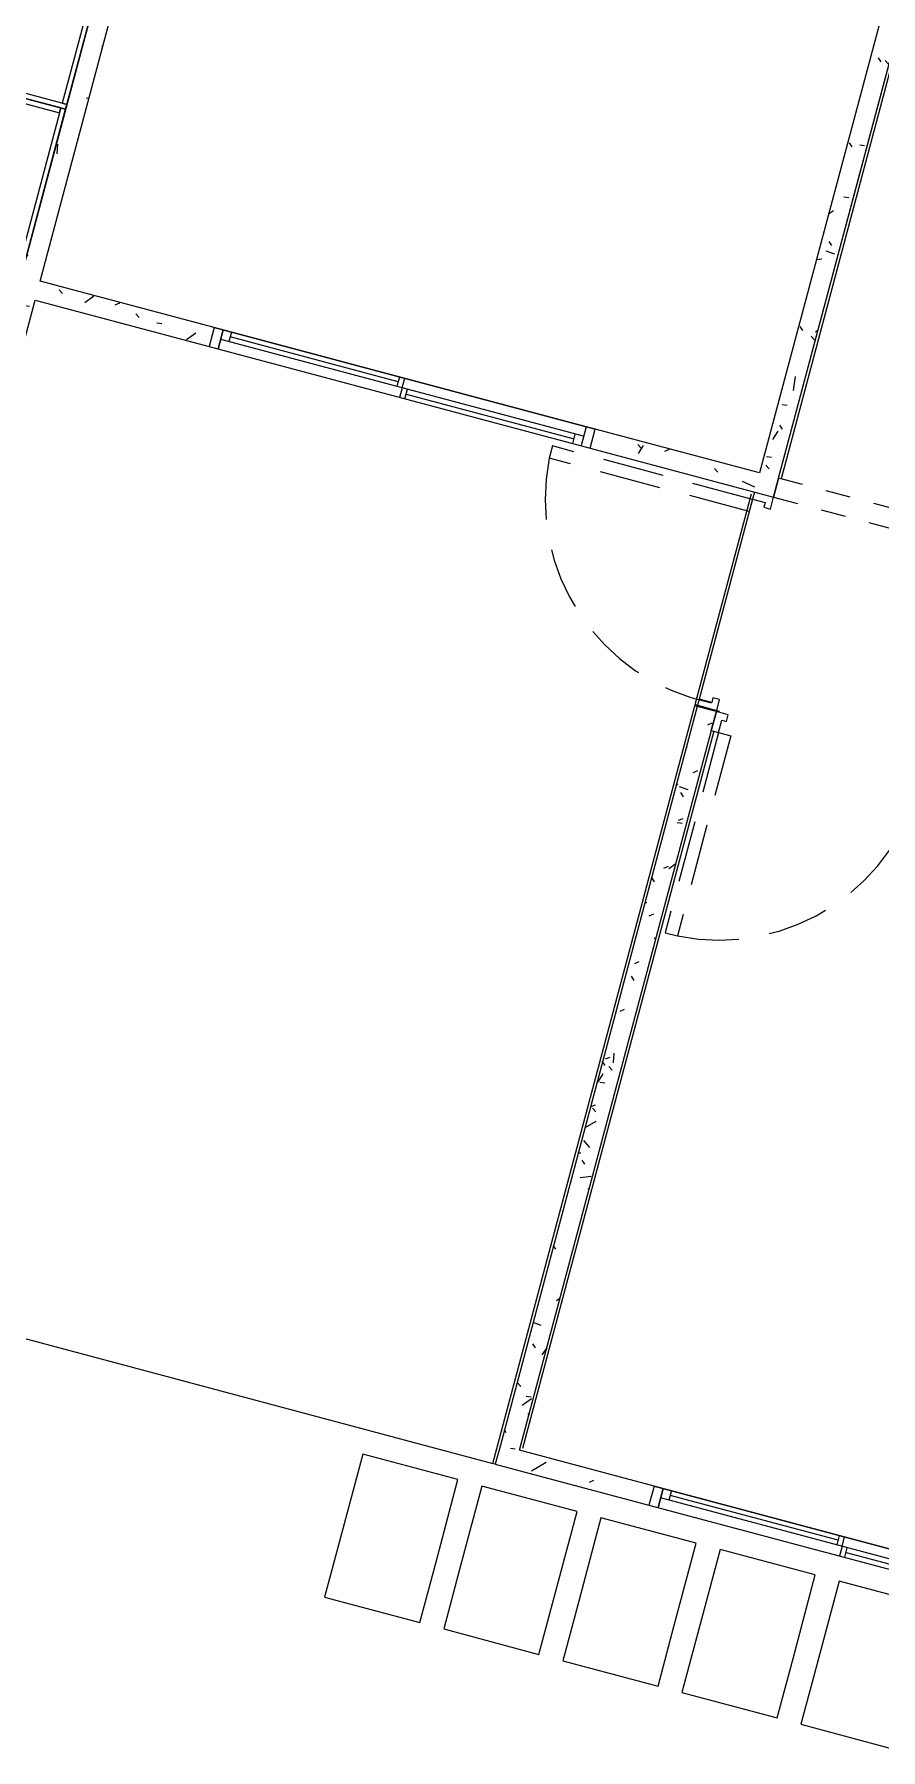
# Model space of a CAD drawing. Header units: metres. Extents: x 689715 to 690980, y 1005284 to 1006835.
# Drawn here: x 690872.03 to 690875.46, y 1005547.71 to 1005554.67 of the extents above; entities that cross this region are included whole.
import ezdxf

# ---------------------------------------------------------------- set-up
doc = ezdxf.new("R2010")
doc.units = ezdxf.units.M
for name, pattern in [('HIDDEN', [0.375, 0.25, -0.125]), ('Overhead', [0.00396875, 0.00238125, -0.0015875]), ('PHANTOM', [2.5, 1.25, -0.25, 0.25, -0.25, 0.25, -0.25])]:
    doc.linetypes.add(name, pattern=pattern)
doc.layers.add('0_HUELLAS CASAS CASTILLA', color=1, linetype='Continuous')
doc.layers.add('0_NUMERO DE LOTE FASE V', color=3, linetype='Continuous')
for name, color, linetype, lineweight in [('Líneas ocultas', 7, 'HIDDEN', 13), ('Medium Lines', 10, 'Continuous', 18), ('Modelos genéricos', 7, 'Continuous', 13), ('Muros', 7, 'Continuous', 13), ('Overhead', 7, 'Overhead', 13), ('Patrón de corte', 7, 'Continuous', 13), ('Puertas', 7, 'Continuous', 13), ('Suelos', 7, 'Continuous', 9), ('Ventanas', 7, 'Continuous', 13)]:
    doc.layers.add(name, color=color, linetype=linetype, lineweight=lineweight)
pattern_1 = [(49.99999999999996, (0, -2.328306436538696e-10), (0.4377584771638401, -0.03836033982117172), [0.04599999999999997, -0.5029999999999996]), (354.9999999999999, (0, -2.328306436538696e-10), (-0.0843952140696779, 0.4580987315439033), [0.037, -0.402]), (100.451, (0.03600000008009374, -0.003000000258907676), (0.3526758939897786, 0.4199401312074266), [0.03899999999999999, -0.427]), (46.18399999999996, (0, 0.121999999973923), (0.6506308650644553, -0.1004214988211121), [0.06899999999999998, -0.7539999999999997]), (96.63599999999995, (0.05400000012014061, 0.113999999826774), (0.570191611846052, 0.5938707988951815), [0.058, -0.6409999999999998]), (351.1839999999999, (0, 0.121999999973923), (0.5697220635397624, 0.5936975411065765), [0.05499999999999999, -0.6039999999999999]), (21, (0.06099999987054616, 0.09100000001490116), (0.3642747293136029, -0.245780230253577), [0.04599999999999997, -0.5029999999999996]), (326, (0.06099999987054616, 0.09100000001490116), (0.1482769546615402, 0.4415777901075864), [0.03699999999999999, -0.4019999999999999]), (71.451, (0.09099999989848584, 0.07100000022910535), (0.512048302653334, 0.1963072483374968), [0.03900000000000001, -0.4270000000000002]), (37.49999999999998, (0, -2.328306436538696e-10), (0.007375797972208928, 0.2022933454275577), [0.02, -0.3769999999999999, 0.02, -0.3879999999999999, -0.4039999999999999]), (37.49999999999998, (0, -2.328306436538696e-10), (0.007375797972208928, 0.2022933454275577), [-0.8059999999999998, 0.02, -0.384]), (7.49999999999994, (0, -2.328306436538696e-10), (0.1600503399492728, 0.2399435114399267), [0.02, -0.2129999999999999, 0.02, -0.3679999999999999, -0.154]), (7.49999999999994, (0, -2.328306436538696e-10), (0.1600503399492728, 0.2399435114399267), [-0.6209999999999999, 0.02, -0.134]), (327.5, (-0.136000000173226, -2.328306436538696e-10), (0.325416223879766, -0.01404568388630395), [0.02, -0.132, 0.02, -0.455, -0.6309999999999999]), (327.5, (-0.136000000173226, -2.328306436538696e-10), (0.325416223879766, -0.01404568388630395), [-0.6279999999999999, 0.02, -0.6109999999999999]), (317.4999999999999, (-0.1970000000437722, -2.328306436538696e-10), (0.3554815006055005, 0.06081860510782444), [0.01999999999999999, -0.1779999999999999, 0.01999999999999999, -0.2959999999999999, -0.4479999999999997]), (317.4999999999999, (-0.1970000000437722, -2.328306436538696e-10), (0.3554815006055005, 0.06081860510782444), [-0.5139999999999997, 0.01999999999999999, -0.4279999999999998])]

# ---------------------------------------------------------------- blocks, each defined once
blk = doc.blocks.new('Window-Sliding - VENTANA DE 1_60 X 1_20-1540949-PLANO CLAVE _8 CASAS EN HILERA_ - Dependent 1')
at = {"layer": 'Ventanas', "color": 253}
for p, q in [((0.8003658304546724, 0.04), (-0.799634169545327, 0.04)), ((-0.799634169545327, 0.04), (-0.799634169545327, -0.03999999999902364)), ((-0.7996341695453272, 0.04000000000097637), (0.8003658304546725, 0.04000000000097637)), ((-0.7615341697799087, -0.03999999999902364), (-0.7615341697799087, 0.04000000000097637)), ((-0.7615341697799087, 0.04000000000097637), (-0.7615341697799087, -0.03999999999902365)), ((0.7622658304671647, 9.714248738745823e-13), (-0.761534169779909, 9.714248738745823e-13)), ((-0.7266091695452884, 0.04000000000097637), (-0.7266091695452884, 9.714248738745823e-13)), ((-0.02185916954532734, 0.02000000000096879), (-0.7266091695452884, 0.02000000000096879)), ((-0.02185916954532734, 0.04000000000097637), (-0.02185916954532734, 9.714248738745823e-13)), ((0.000365830454672653, 9.714248738745823e-13), (0.000365830454672653, 0.04000000000097637)), ((0.000365830454672653, 9.714248738745823e-13), (0.000365830454672653, -0.03999999999902364)), ((0.02259083045467268, -0.03999999999902364), (0.02259083045467268, 9.714248738745823e-13)), ((0.7273408304547152, -0.03999999999902364), (0.7273408304547152, 9.714248738745823e-13)), ((0.7622658304671647, 0.04000000000097637), (0.7622658304671647, -0.03999999999902365)), ((0.8003658304546724, -0.03999999999902364), (0.8003658304546724, 0.04)), ((-0.799634169545327, -0.03999999999902364), (0.8003658304546724, -0.03999999999902364)), ((-0.7996341695453272, -0.03999999999902364), (0.8003658304546725, -0.03999999999902364)), ((-0.7996341692992297, -0.03999999999902364), (0.800365830455645, -0.03999999999902364)), ((0.02259083045467268, -0.0199999999990375), (0.7273408304547152, -0.0199999999990375))]:
    blk.add_line(p, q, dxfattribs=at)
blk = doc.blocks.new('PV_PUERTA SENCILLA - _90 x 2_18-1752362-PLANO CLAVE _8 CASAS EN HILERA_ - Dependent 1')
at = {"layer": 'Líneas ocultas', "color": 253}
for p, q in [((0.3683286352964649, 0.03999999999999443), (0.3683286352964649, 0.8799999999999943)), ((0.4193286352964649, 0.8799999999999943), (0.3683286352964649, 0.8799999999999943)), ((0.4193286352964649, 0.03999999999999443), (0.4193286352964649, 0.8799999999999943)), ((0.4193286352964649, 0.03999999999999443), (0.3683286352964649, 0.03999999999999443))]:
    blk.add_line(p, q, dxfattribs=at)
blk.add_arc((0.4193286352964647, 0.03999999999997304), 0.841546790142994, 93.47440736753113, 183.4744073675307, dxfattribs=at)
at = {"layer": 'Puertas', "color": 253}
for p, q in [((-0.4500000000000027, -0.05000000000000356), (-0.450000000000003, 0.04999999999999645)), ((-0.4450000000000029, 0.04999999999999647), (-0.450000000000003, 0.04999999999999645)), ((-0.4450000000000029, 0.04999999999999647), (-0.4450000000000027, -0.05000000000000354)), ((-0.4500000000000027, -0.05000000000000356), (-0.4450000000000027, -0.05000000000000354))]:
    blk.add_line(p, q, dxfattribs=at)
at = {"layer": 'Puertas', "color": 9, "lineweight": 9}
for p, q in [((-0.4200000000000045, 0.03999999999999649), (-0.4450000000000032, 0.03999999999999646)), ((-0.4200000000000044, -0.01225000000000943), (-0.4200000000000045, 0.03999999999999649)), ((0.45, 0.03999999999999823), (0.4200000000000014, 0.03999999999999804)), ((0.4200000000000014, 0.03999999999999804), (0.4200000000000016, -0.01225000000000783)), ((-0.445000000000003, -0.04000000000000354), (-0.4000000000000044, -0.04000000000000346)), ((-0.4000000000000044, -0.01225000000000941), (-0.4200000000000044, -0.01225000000000943)), ((-0.4000000000000044, -0.04000000000000346), (-0.4000000000000044, -0.01225000000000941)), ((0.4200000000000016, -0.01225000000000783), (0.4000000000000016, -0.0122500000000079)), ((0.4000000000000016, -0.0122500000000079), (0.4000000000000013, -0.04000000000000183)), ((0.4000000000000013, -0.04000000000000183), (0.4499999999999998, -0.04000000000000187))]:
    blk.add_line(p, q, dxfattribs=at)
blk = doc.blocks.new('PV_PUERTA SENCILLA - _90 x 2_18-1752378-PLANO CLAVE _8 CASAS EN HILERA_ - Dependent 1')
at = {"layer": 'Líneas ocultas', "color": 253}
for p, q in [((0.3683286352964649, 0.03999999999999443), (0.3683286352964649, 0.8799999999999943)), ((0.4193286352964649, 0.8799999999999943), (0.3683286352964649, 0.8799999999999943)), ((0.4193286352964649, 0.03999999999999443), (0.4193286352964649, 0.8799999999999943)), ((0.4193286352964649, 0.03999999999999443), (0.3683286352964649, 0.03999999999999443))]:
    blk.add_line(p, q, dxfattribs=at)
blk.add_arc((0.4193286352964647, 0.03999999999997304), 0.841546790142994, 93.47440736753113, 183.4744073675307, dxfattribs=at)
at = {"layer": 'Puertas', "color": 253}
for p, q in [((-0.4500000000000027, -0.05000000000000356), (-0.450000000000003, 0.04999999999999645)), ((-0.4450000000000029, 0.04999999999999647), (-0.450000000000003, 0.04999999999999645)), ((-0.4450000000000029, 0.04999999999999647), (-0.4450000000000027, -0.05000000000000354)), ((-0.4500000000000027, -0.05000000000000356), (-0.4450000000000027, -0.05000000000000354))]:
    blk.add_line(p, q, dxfattribs=at)
at = {"layer": 'Puertas', "color": 9, "lineweight": 9}
for p, q in [((-0.4200000000000045, 0.03999999999999649), (-0.4450000000000043, 0.03999999999999646)), ((-0.4200000000000044, -0.01225000000000943), (-0.4200000000000045, 0.03999999999999649)), ((0.45, 0.03999999999999823), (0.4200000000000014, 0.03999999999999804)), ((0.4200000000000014, 0.03999999999999804), (0.4200000000000016, -0.01225000000000783)), ((0.45, 0.03999999999999811), (0.45, -0.04000000000000049)), ((0.4499999999999998, -0.04000000000000187), (0.45, 0.03999999999999823)), ((-0.4450000000000042, -0.04000000000000354), (-0.4000000000000044, -0.04000000000000346)), ((-0.4000000000000044, -0.01225000000000941), (-0.4200000000000044, -0.01225000000000943)), ((-0.4000000000000044, -0.04000000000000346), (-0.4000000000000044, -0.01225000000000941)), ((0.4200000000000016, -0.01225000000000783), (0.4000000000000016, -0.0122500000000079)), ((0.4000000000000016, -0.0122500000000079), (0.4000000000000013, -0.04000000000000183)), ((0.4000000000000013, -0.04000000000000183), (0.440051569265505, -0.04000000000000186))]:
    blk.add_line(p, q, dxfattribs=at)
blk = doc.blocks.new('M_Opening-Door - 0_90 x 2_21 m-1018766-PLANO CLAVE _8 CASAS EN HILERA_ - Dependent 1')
at = {"layer": 'Medium Lines', "color": 53}
for p, q in [((-0.4581886567164147, 0.04000000000000224), (-0.4581886567164147, -0.03999999999999618)), ((0.4418113432835851, -0.03999999999999618), (0.4418113432835851, 0.04000000000000224))]:
    blk.add_line(p, q, dxfattribs=at)
at = {"layer": 'Overhead', "color": 253}
for p, q in [((0.4418113432835851, 0.04000000000000224), (-0.4581886567164147, 0.04000000000000224)), ((-0.4581886567164147, -0.03999999999999618), (0.4418113432835851, -0.03999999999999618))]:
    blk.add_line(p, q, dxfattribs=at)
blk = doc.blocks.new('MUEBLES COCINA CASTILLA 2 - MUEBLES COCINA CASTILLA 2-1876569-PLANO CLAVE _8 CASAS EN HILERA_ - Dependent 1')
at = {"layer": 'Modelos genéricos', "color": 9, "lineweight": 9}
for p, q in [((-1.45, 1.900000000000001), (-1.469999999999998, 1.900000000000001)), ((-1.469999999999998, 1.900000000000001), (-1.469999999999998, 1.200000000000004)), ((-0.8650000000000015, 1.900000000000001), (-1.450000000000001, 1.900000000000001)), ((-1.450000000000001, 1.900000000000001), (-1.450000000000001, 1.880000000000006)), ((-1.45, 1.200000000000004), (-1.45, 1.900000000000001)), ((-1.450000000000001, 1.880000000000006), (-0.8650000000000015, 1.880000000000006)), ((-0.8650000000000015, 1.880000000000006), (-0.8650000000000015, 1.900000000000001)), ((-0.8449999999999995, 1.900000000000001), (-0.8650000000000004, 1.900000000000001)), ((-0.8650000000000004, 1.900000000000001), (-0.8650000000000004, 1.580000000000005)), ((0.07500000000000677, 1.900000000000001), (0.05500006103515991, 1.900000000000001)), ((0.6350000000000051, 1.900000000000001), (0.0750000000000046, 1.900000000000001)), ((0.0750000000000046, 1.900000000000001), (0.0750000000000046, 1.880000000000006)), ((0.07500000000000677, 1.580000000000005), (0.07500000000000677, 1.900000000000001)), ((0.0750000000000046, 1.880000000000006), (0.6350000000000051, 1.880000000000006)), ((0.6350000000000051, 1.880000000000006), (0.6350000000000051, 1.900000000000001)), ((0.6550000000000049, 1.900000000000001), (0.6350000000000061, 1.900000000000001)), ((0.6350000000000061, 1.900000000000001), (0.6350000000000061, 1.580000000000005)), ((0.6550000000000049, 1.580000000000005), (0.6550000000000049, 1.900000000000001)), ((0.6750000000000004, 1.900000000000001), (0.6550000000000006, 1.900000000000001)), ((0.6550000000000006, 1.900000000000001), (0.6550000000000006, 1.319999999999995)), ((0.6750000000000004, 1.319999999999995), (0.6750000000000004, 1.900000000000001)), ((1.655, 1.900000000000001), (1.635, 1.900000000000001)), ((1.635, 1.900000000000001), (1.635, 1.319999999999995)), ((1.655, 1.319999999999995), (1.655, 1.900000000000001)), ((-0.8549999999999994, 1.580000000000005), (-1.149999999999998, 1.580000000000005)), ((-1.149999999999998, 1.580000000000005), (-1.149999999999998, 1.559999999999992)), ((-1.149999999999998, 1.559999999999992), (-1.149999999999998, 1.210000000000002)), ((-1.13, 1.559999999999992), (-1.149999999999998, 1.559999999999992)), ((-1.149999999999998, 1.559999999999992), (-0.8549999999999994, 1.559999999999992)), ((-1.129999999999999, 1.210000000000002), (-1.13, 1.559999999999992)), ((-0.8650000000000004, 1.580000000000005), (-0.8449999999999995, 1.580000000000005)), ((-0.8549999999999994, 1.559999999999992), (-0.8549999999999994, 1.580000000000005)), ((0.05500006103515991, 1.580000000000005), (0.07500000000000677, 1.580000000000005)), ((0.645000000000005, 1.580000000000005), (0.0650000000000058, 1.580000000000005)), ((0.0650000000000058, 1.580000000000005), (0.0650000000000058, 1.559999999999992)), ((0.0650000000000058, 1.559999999999992), (0.645000000000005, 1.559999999999992)), ((0.6350000000000061, 1.580000000000005), (0.6550000000000049, 1.580000000000005)), ((0.645000000000005, 1.559999999999992), (0.645000000000005, 1.580000000000005)), ((0.6550000000000006, 1.319999999999995), (0.6750000000000004, 1.319999999999995)), ((1.635, 1.319999999999995), (1.655, 1.319999999999995)), ((-1.469999999999998, 1.200000000000004), (-1.45, 1.200000000000004)), ((-1.150000000000002, 1.200000000000004), (-1.47, 1.200000000000004)), ((-1.47, 1.200000000000004), (-1.47, 1.180000000000009)), ((-1.149999999999998, 1.22), (-1.450000000000001, 1.22)), ((-1.450000000000001, 1.22), (-1.450000000000001, 1.200000000000004)), ((-1.450000000000001, 1.200000000000004), (-1.149999999999998, 1.200000000000004)), ((-1.149999999999998, 1.200000000000004), (-1.149999999999998, 1.22)), ((-1.149999999999998, 1.210000000000002), (-1.129999999999999, 1.210000000000002)), ((-1.150000000000002, 1.180000000000009), (-1.150000000000002, 1.200000000000004)), ((-1.150000000000001, 1.190000000000007), (-1.150000000000002, 0.7500000000000028)), ((-1.13, 1.190000000000007), (-1.150000000000001, 1.190000000000007)), ((-1.130000000000001, 0.7500000000000028), (-1.13, 1.190000000000007)), ((-1.47, 1.180000000000009), (-1.470000000000003, 0.3200000000000139)), ((-1.450000000000001, 1.180000000000009), (-1.47, 1.180000000000009)), ((-1.47, 1.180000000000009), (-1.150000000000002, 1.180000000000009)), ((-1.450000000000002, 0.3200000000000139), (-1.450000000000001, 1.180000000000009)), ((-1.150000000000002, 0.7500000000000028), (-1.130000000000001, 0.7500000000000028)), ((-1.150000000000002, 0.7500000000000028), (-1.150000000000002, 0.3099999999999988)), ((-1.130000000000001, 0.7500000000000028), (-1.150000000000002, 0.7500000000000028)), ((-1.130000000000002, 0.3099999999999988), (-1.130000000000001, 0.7500000000000028)), ((-1.470000000000003, 0.3200000000000139), (-1.450000000000002, 0.3200000000000139)), ((-1.150000000000002, 0.3200000000000139), (-1.470000000000003, 0.3200000000000139)), ((-1.470000000000003, 0.3200000000000139), (-1.470000000000003, 0.3000000000000011)), ((-1.150000000000004, 0.3000000000000011), (-1.470000000000002, 0.3000000000000011)), ((-1.470000000000002, 0.3000000000000011), (-1.470000000000002, 0.2800000000000056)), ((-1.470000000000003, 0.3000000000000011), (-1.150000000000002, 0.3000000000000011)), ((-1.470000000000002, 0.2800000000000056), (-1.470000000000003, -0.2800000000000056)), ((-1.450000000000002, 0.2800000000000056), (-1.470000000000002, 0.2800000000000056)), ((-1.470000000000002, 0.2800000000000056), (-1.150000000000004, 0.2800000000000056)), ((-1.450000000000003, -0.2800000000000056), (-1.450000000000002, 0.2800000000000056)), ((-1.150000000000002, 0.3000000000000011), (-1.150000000000002, 0.3200000000000139)), ((-1.150000000000002, 0.3099999999999988), (-1.130000000000002, 0.3099999999999988)), ((-1.150000000000004, 0.2800000000000056), (-1.150000000000004, 0.3000000000000011)), ((-1.150000000000002, 0.2900000000000034), (-1.150000000000003, -0.2900000000000034)), ((-1.130000000000002, 0.2900000000000034), (-1.150000000000002, 0.2900000000000034)), ((-1.130000000000003, -0.2900000000000034), (-1.130000000000002, 0.2900000000000034)), ((-1.470000000000003, -0.2800000000000056), (-1.450000000000003, -0.2800000000000056)), ((-1.150000000000003, -0.2800000000000056), (-1.470000000000003, -0.2800000000000056)), ((-1.470000000000003, -0.2800000000000056), (-1.470000000000003, -0.3000000000000011)), ((-1.470000000000003, -0.3000000000000011), (-1.150000000000003, -0.3000000000000011)), ((-1.150000000000003, -0.3000000000000011), (-1.150000000000003, -0.2800000000000056)), ((-1.150000000000003, -0.2900000000000034), (-1.130000000000003, -0.2900000000000034))]:
    blk.add_line(p, q, dxfattribs=at)
at = {"layer": 'Modelos genéricos', "color": 253}
for p, q in [((0.2500000000000052, 1.559999999999999), (0.2500000000000052, 1.534999999999999)), ((0.2500000000000052, 1.534999999999999), (0.4600000000000056, 1.534999999999999)), ((0.2550000000000052, 1.539999999999999), (0.2550000000000052, 1.559999999999999)), ((0.4550000000000055, 1.539999999999999), (0.2550000000000052, 1.539999999999999)), ((0.4550000000000055, 1.559999999999999), (0.4550000000000055, 1.539999999999999)), ((0.4600000000000056, 1.534999999999999), (0.4600000000000056, 1.559999999999999)), ((-1.104999999999998, 1.485000000000002), (-1.129999999999999, 1.485000000000002)), ((-1.129999999999999, 1.480000000000002), (-1.109999999999998, 1.480000000000002)), ((-1.109999999999998, 1.480000000000002), (-1.109999999999998, 1.279999999999998)), ((-1.104999999999998, 1.274999999999998), (-1.104999999999998, 1.485000000000002)), ((-1.109999999999998, 1.279999999999998), (-1.129999999999995, 1.279999999999998)), ((-1.129999999999995, 1.274999999999998), (-1.104999999999998, 1.274999999999998)), ((-0.8450000000000016, 0.2250000000000052), (-0.8449999999999998, 1.275)), ((-0.8449999999999998, 1.275), (0.6550000000000004, 1.275)), ((0.6550000000000006, 1.275), (0.6550000000000006, 1.319999999999994)), ((-1.105000000000001, 1.075000000000017), (-1.130000000000001, 1.075000000000017)), ((-1.130000000000001, 1.070000000000017), (-1.110000000000001, 1.070000000000016)), ((-1.110000000000001, 1.070000000000016), (-1.110000000000001, 0.8700000000000162)), ((-1.105000000000001, 0.8650000000000162), (-1.105000000000001, 1.075000000000017)), ((-0.8875514016967052, 1.067500000000007), (-0.8787164164800894, 1.067500000000007)), ((-0.8787164164800894, 1.067500000000007), (-0.8787164164800894, 0.4325000000000067)), ((-1.110000000000001, 0.8700000000000162), (-1.130000000000002, 0.8700000000000162)), ((-1.130000000000002, 0.8650000000000162), (-1.105000000000001, 0.8650000000000162)), ((-0.8875514016967168, 0.7500000000000001), (-0.8787164164800899, 0.7500000000000001)), ((-0.8787164164800906, 0.7500000000000001), (-0.8875514016967165, 0.7500000000000001)), ((-1.105000000000001, 0.6350000000000094), (-1.130000000000001, 0.6350000000000094)), ((-1.130000000000001, 0.6300000000000094), (-1.110000000000001, 0.6300000000000094)), ((-1.110000000000001, 0.6300000000000094), (-1.110000000000002, 0.430000000000009)), ((-1.105000000000002, 0.425000000000009), (-1.105000000000001, 0.6350000000000094)), ((-1.110000000000002, 0.430000000000009), (-1.130000000000002, 0.4300000000000091)), ((-1.130000000000002, 0.425000000000009), (-1.105000000000002, 0.425000000000009)), ((-0.8787164164800894, 0.4325000000000067), (-0.8875514016967284, 0.4325000000000067)), ((0.9799999999999981, 0.2249999999999987), (-0.8450000000000017, 0.2250000000000052)), ((0.9799999999999954, -0.4750000000000014), (0.9799999999999981, 0.2249999999999987)), ((-1.105000000000001, 0.1050000000000001), (-1.130000000000001, 0.1050000000000001)), ((-1.130000000000001, 0.1000000000000001), (-1.110000000000001, 0.1000000000000001)), ((-1.110000000000001, 0.1000000000000001), (-1.110000000000002, -0.1000000000000003)), ((-1.105000000000002, -0.1050000000000003), (-1.105000000000001, 0.1050000000000001)), ((-1.110000000000002, -0.1000000000000002), (-1.130000000000002, -0.1000000000000002)), ((-1.130000000000002, -0.1050000000000003), (-1.105000000000002, -0.1050000000000003)), ((-1.450000000000007, -0.4749999999999927), (-1.450000000000007, -0.300000000000001)), ((-1.470000000000031, -0.4749999999999927), (-1.450000000000007, -0.4749999999999927)), ((-1.450000000000006, -0.4749999999999928), (0.9799999999999957, -0.4750000000000014))]:
    blk.add_line(p, q, dxfattribs=at)
blk = doc.blocks.new('012-AR_CASTILLA_MODELO B_rvt-1-PLANO CLAVE _8 CASAS EN HILERA_ - Dependent 1')
at = {"layer": 'Patrón de corte'}
h = blk.add_hatch(dxfattribs=at)
h.set_pattern_fill('HORMIGÓN', color=254, scale=0.9999999999999999, style=0, pattern_type=2)
h.set_pattern_definition(pattern_1)
h.paths.add_polyline_path([(11.72183760162443, 91.77771324035712), (11.72183760174084, 91.85771324043162), (11.07678603206296, 91.85771324043162), (11.07678603217937, 91.77771324035712), (11.64183760178275, 91.77771324035712)], flags=0)
h.paths.add_polyline_path([(9.476786032202654, 91.77771324058995), (9.476786032319069, 91.85771323996596), (8.751786199922208, 91.85771324043162), (8.751786199747585, 91.77771324035712), (9.194493193761446, 91.77771324105561)], flags=0)
h = blk.add_hatch(dxfattribs=at)
h.set_pattern_fill('HORMIGÓN', color=254, scale=0.9999999999999999, style=0, pattern_type=2)
h.set_pattern_definition(pattern_1)
h.paths.add_polyline_path([(11.72183760162443, 88.67771324026398), (11.72183760162443, 91.77771324035712), (11.64183760178275, 91.77771324035712), (11.64183760172455, 88.67771324026398)], flags=0)
h = blk.add_hatch(dxfattribs=at)
h.set_pattern_fill('HORMIGÓN', color=254, scale=0.9999999999999999, style=0, pattern_type=2)
h.set_pattern_definition(pattern_1)
h.paths.add_polyline_path([(14.74183760152664, 87.69771324051544), (14.86183760140557, 87.69771324028261), (14.8618376016384, 90.31001324043609), (14.84644194558496, 90.31001324043609), (14.84644194552675, 90.33541324059479), (14.8618376016384, 90.33541324012913), (14.86183760169661, 90.85271324054338), (14.74183760146843, 90.85271324007772), (14.74183760152664, 87.77771324058995)], flags=0)
h = blk.add_hatch(dxfattribs=at)
h.set_pattern_fill('HORMIGÓN', color=254, scale=0.9999999999999999, style=0, pattern_type=2)
h.set_pattern_definition(pattern_1)
h.paths.add_polyline_path([(12.41178603237495, 87.69771324051544), (12.41178603237495, 87.77771324082278), (11.64183760154992, 87.77771324035712), (11.64183760154992, 87.69771324051544), (11.72183760127518, 87.69771324051544)], flags=0)
h.paths.add_polyline_path([(14.74183760152664, 87.69771324051544), (14.74183760152664, 87.77771324058995), (14.01178603223525, 87.77771324035712), (14.01178603211883, 87.69771324028261)], flags=0)
h = blk.add_hatch(dxfattribs=at)
h.set_pattern_fill('HORMIGÓN', color=254, scale=0.9999999999999999, style=0, pattern_type=2)
h.set_pattern_definition(pattern_1)
h.paths.add_polyline_path([(11.64183760143351, 80.16254749684595), (11.72183760162443, 80.16254749638028), (11.72183760168264, 83.02771324058995), (11.64183760154992, 83.02771324035712), (11.64183760166634, 82.04388341144659)], flags=0)
h.paths.add_polyline_path([(11.72183760144981, 84.22771324007772), (11.72183760127518, 87.69771324051544), (11.64183760154992, 87.69771324051544), (11.64183760154992, 84.22771324007772)], flags=0)
h = blk.add_hatch(dxfattribs=at)
h.set_pattern_fill('HORMIGÓN', color=254, scale=0.9999999999999999, style=0, pattern_type=2)
h.set_pattern_definition(pattern_1)
h.paths.add_polyline_path([(14.82183760148473, 79.59754749690183), (14.82183760136832, 87.69771324028261), (14.74183760152664, 87.69771324051544), (14.74183760152664, 79.59754749643616)], flags=0)
at = {"layer": 'Muros', "color": 253}
for p, q in [((11.72183760174084, 91.85771324043162), (11.07678603206296, 91.85771324043162)), ((11.72183760162443, 91.77771324035712), (11.72183760174084, 91.85771324043162)), ((11.72183760174084, 91.85771324043162), (11.73183760151733, 91.85771324019879)), ((11.73183760151733, 91.85771324019879), (11.73183760163374, 88.67771324026398)), ((11.07678603217937, 91.77771324035712), (11.64183760178275, 91.77771324035712)), ((11.63183760142419, 88.75771324033849), (11.63183760165703, 91.76771324011497)), ((11.64183760178275, 91.77771324035712), (11.64183760172455, 88.67771324026398)), ((11.72183760162443, 88.67771324026398), (11.72183760162443, 91.77771324035712)), ((14.74183760146843, 90.85271324007772), (14.74183760152664, 87.77771324058995)), ((11.7218376013916, 87.80771324061789), (11.72183760156622, 88.64771324023604)), ((11.73183760163374, 88.6727132408414), (11.73183760163374, 87.7877132401336)), ((12.41178603237495, 87.77771324082278), (11.64183760154992, 87.77771324035712)), ((11.64183760154992, 87.77771324035712), (11.64183760154992, 87.69771324051544)), ((14.74183760152664, 87.77771324058995), (14.01178603223525, 87.77771324035712)), ((11.63178619963583, 84.22771324007772), (11.63178619975224, 87.69771324028261)), ((11.64178619987797, 87.69771324028261), (11.64178619976155, 84.22771324054338)), ((11.64183760154992, 87.69771324051544), (11.64183760154992, 84.22771324007772)), ((11.72183760127518, 87.69771324051544), (12.41178603237495, 87.69771324051544)), ((11.72183760144981, 84.22771324007772), (11.72183760127518, 87.69771324051544)), ((14.01178603211883, 87.69771324028261), (14.74183760152664, 87.69771324051544)), ((14.74183760152664, 87.69771324051544), (14.74183760152664, 84.34771324018948)), ((14.82183760148473, 79.59754749690183), (14.82183760136832, 87.69771324028261))]:
    blk.add_line(p, q, dxfattribs=at)
at = {"layer": 'Suelos', "color": 9}
for p, q in [((10.251786199864, 92.55771324038506), (9.851786199607886, 92.55771324015222)), ((10.25178619992221, 92.30771324015222), (10.251786199864, 92.55771324038506)), ((10.75178619998042, 92.55771324015222), (10.35178619978251, 92.55771324038506)), ((10.35178619978251, 92.55771324038506), (10.35178619989892, 92.30771324015222)), ((10.751786199864, 92.30771324015222), (10.75178619998042, 92.55771324015222)), ((11.251786199864, 92.55771324061789), (10.8517861997243, 92.55771324061789)), ((10.8517861997243, 92.55771324061789), (10.85178619984072, 92.30771324061789)), ((11.25178620009683, 92.30771324038506), (11.251786199864, 92.55771324061789)), ((11.75178619992221, 92.55771324015222), (11.35178619984072, 92.55771324015222)), ((11.35178619984072, 92.55771324015222), (11.35178619984072, 92.30771324015222)), ((11.75178620009683, 92.30771324015222), (11.75178619992221, 92.55771324015222)), ((12.25178619992221, 92.55771324015222), (11.85178619989892, 92.55771324038506)), ((11.85178619989892, 92.55771324038506), (11.85178619978251, 92.30771324061789)), ((12.251786199864, 92.30771324015222), (12.25178619992221, 92.55771324015222)), ((10.25178619992221, 91.95771324005909), (10.25178619992221, 92.30771324015222)), ((10.35178619989892, 92.30771324015222), (10.35178619978251, 91.95771324052475)), ((10.75178620003862, 91.95771324005909), (10.751786199864, 92.30771324015222)), ((10.85178619984072, 92.30771324061789), (10.85178620001534, 91.95771324005909)), ((11.25178619974758, 91.95771324005909), (11.25178620009683, 92.30771324038506)), ((11.35178619984072, 92.30771324015222), (11.35178619984072, 91.95771324052475)), ((11.75178619974758, 91.95771324052475), (11.75178620009683, 92.30771324015222)), ((11.85178619978251, 92.30771324061789), (11.85178619984072, 91.95771324005909)), ((12.25178619974758, 91.95771324005909), (12.251786199864, 92.30771324015222)), ((9.851786199840717, 91.95771324005909), (10.25178619992221, 91.95771324005909)), ((10.35178619978251, 91.95771324052475), (10.75178620003862, 91.95771324005909)), ((10.85178620001534, 91.95771324005909), (11.25178619974758, 91.95771324005909)), ((11.35178619984072, 91.95771324052475), (11.75178619974758, 91.95771324052475)), ((11.85178619984072, 91.95771324005909), (12.25178619974758, 91.95771324005909)), ((14.74183760164306, 91.85771324043162), (11.73183760151733, 91.85771324019879))]:
    blk.add_line(p, q, dxfattribs=at)
at = {"color": 254, "lineweight": 13}
for name, p, rotation in [('Window-Sliding - VENTANA DE 1_60 X 1_20-1540949-PLANO CLAVE _8 CASAS EN HILERA_ - Dependent 1', (10.27715186297428, 91.81771324086003), 179.9999999999999), ('PV_PUERTA SENCILLA - _90 x 2_18-1752362-PLANO CLAVE _8 CASAS EN HILERA_ - Dependent 1', (11.68183760170359, 88.22771324031055), 270), ('M_Opening-Door - 0_90 x 2_21 m-1018766-PLANO CLAVE _8 CASAS EN HILERA_ - Dependent 1', (11.18359737563878, 87.73771324031986), 179.9999999999999), ('Window-Sliding - VENTANA DE 1_60 X 1_20-1540949-PLANO CLAVE _8 CASAS EN HILERA_ - Dependent 1', (13.21215186291374, 87.73771324031986), 179.9999999999999)]:
    blk.add_blockref(name, p, dxfattribs=dict(at, rotation=rotation))
for name, p in [('PV_PUERTA SENCILLA - _90 x 2_18-1752378-PLANO CLAVE _8 CASAS EN HILERA_ - Dependent 1', (11.19178603228647, 88.71771324030124)), ('MUEBLES COCINA CASTILLA 2 - MUEBLES COCINA CASTILLA 2-1876569-PLANO CLAVE _8 CASAS EN HILERA_ - Dependent 1', (8.991837601759471, 85.7977132408414))]:
    blk.add_blockref(name, p, dxfattribs=at)
blk = doc.blocks.new('CASTILLA 7 NUEVA')
at = {"layer": '0_HUELLAS CASAS CASTILLA', "color": 8, "lineweight": 5}
for p in [(261.9846956953988, -105.3653356283903), (269.284695695038, -105.3653356430586)]:
    blk.add_blockref('012-AR_CASTILLA_MODELO B_rvt-1-PLANO CLAVE _8 CASAS EN HILERA_ - Dependent 1', p, dxfattribs=at)

msp = doc.modelspace()

# ---------------------------------------------------------------- block references
at = {"layer": '0_NUMERO DE LOTE FASE V', "linetype": 'PHANTOM', "rotation": 165.0660436350674}
msp.add_blockref('CASTILLA 7 NUEVA', (691134.8790145139, 1005465.285896031), dxfattribs=at)

doc.saveas('drawing.dxf')
